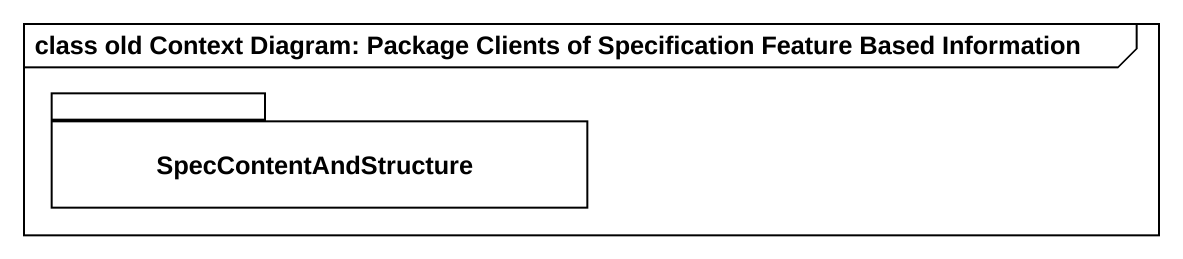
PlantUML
@startuml
mainframe class old Context Diagram: Package Clients of Specification Feature Based Information
package SpecContentAndStructure {
}
@enduml
